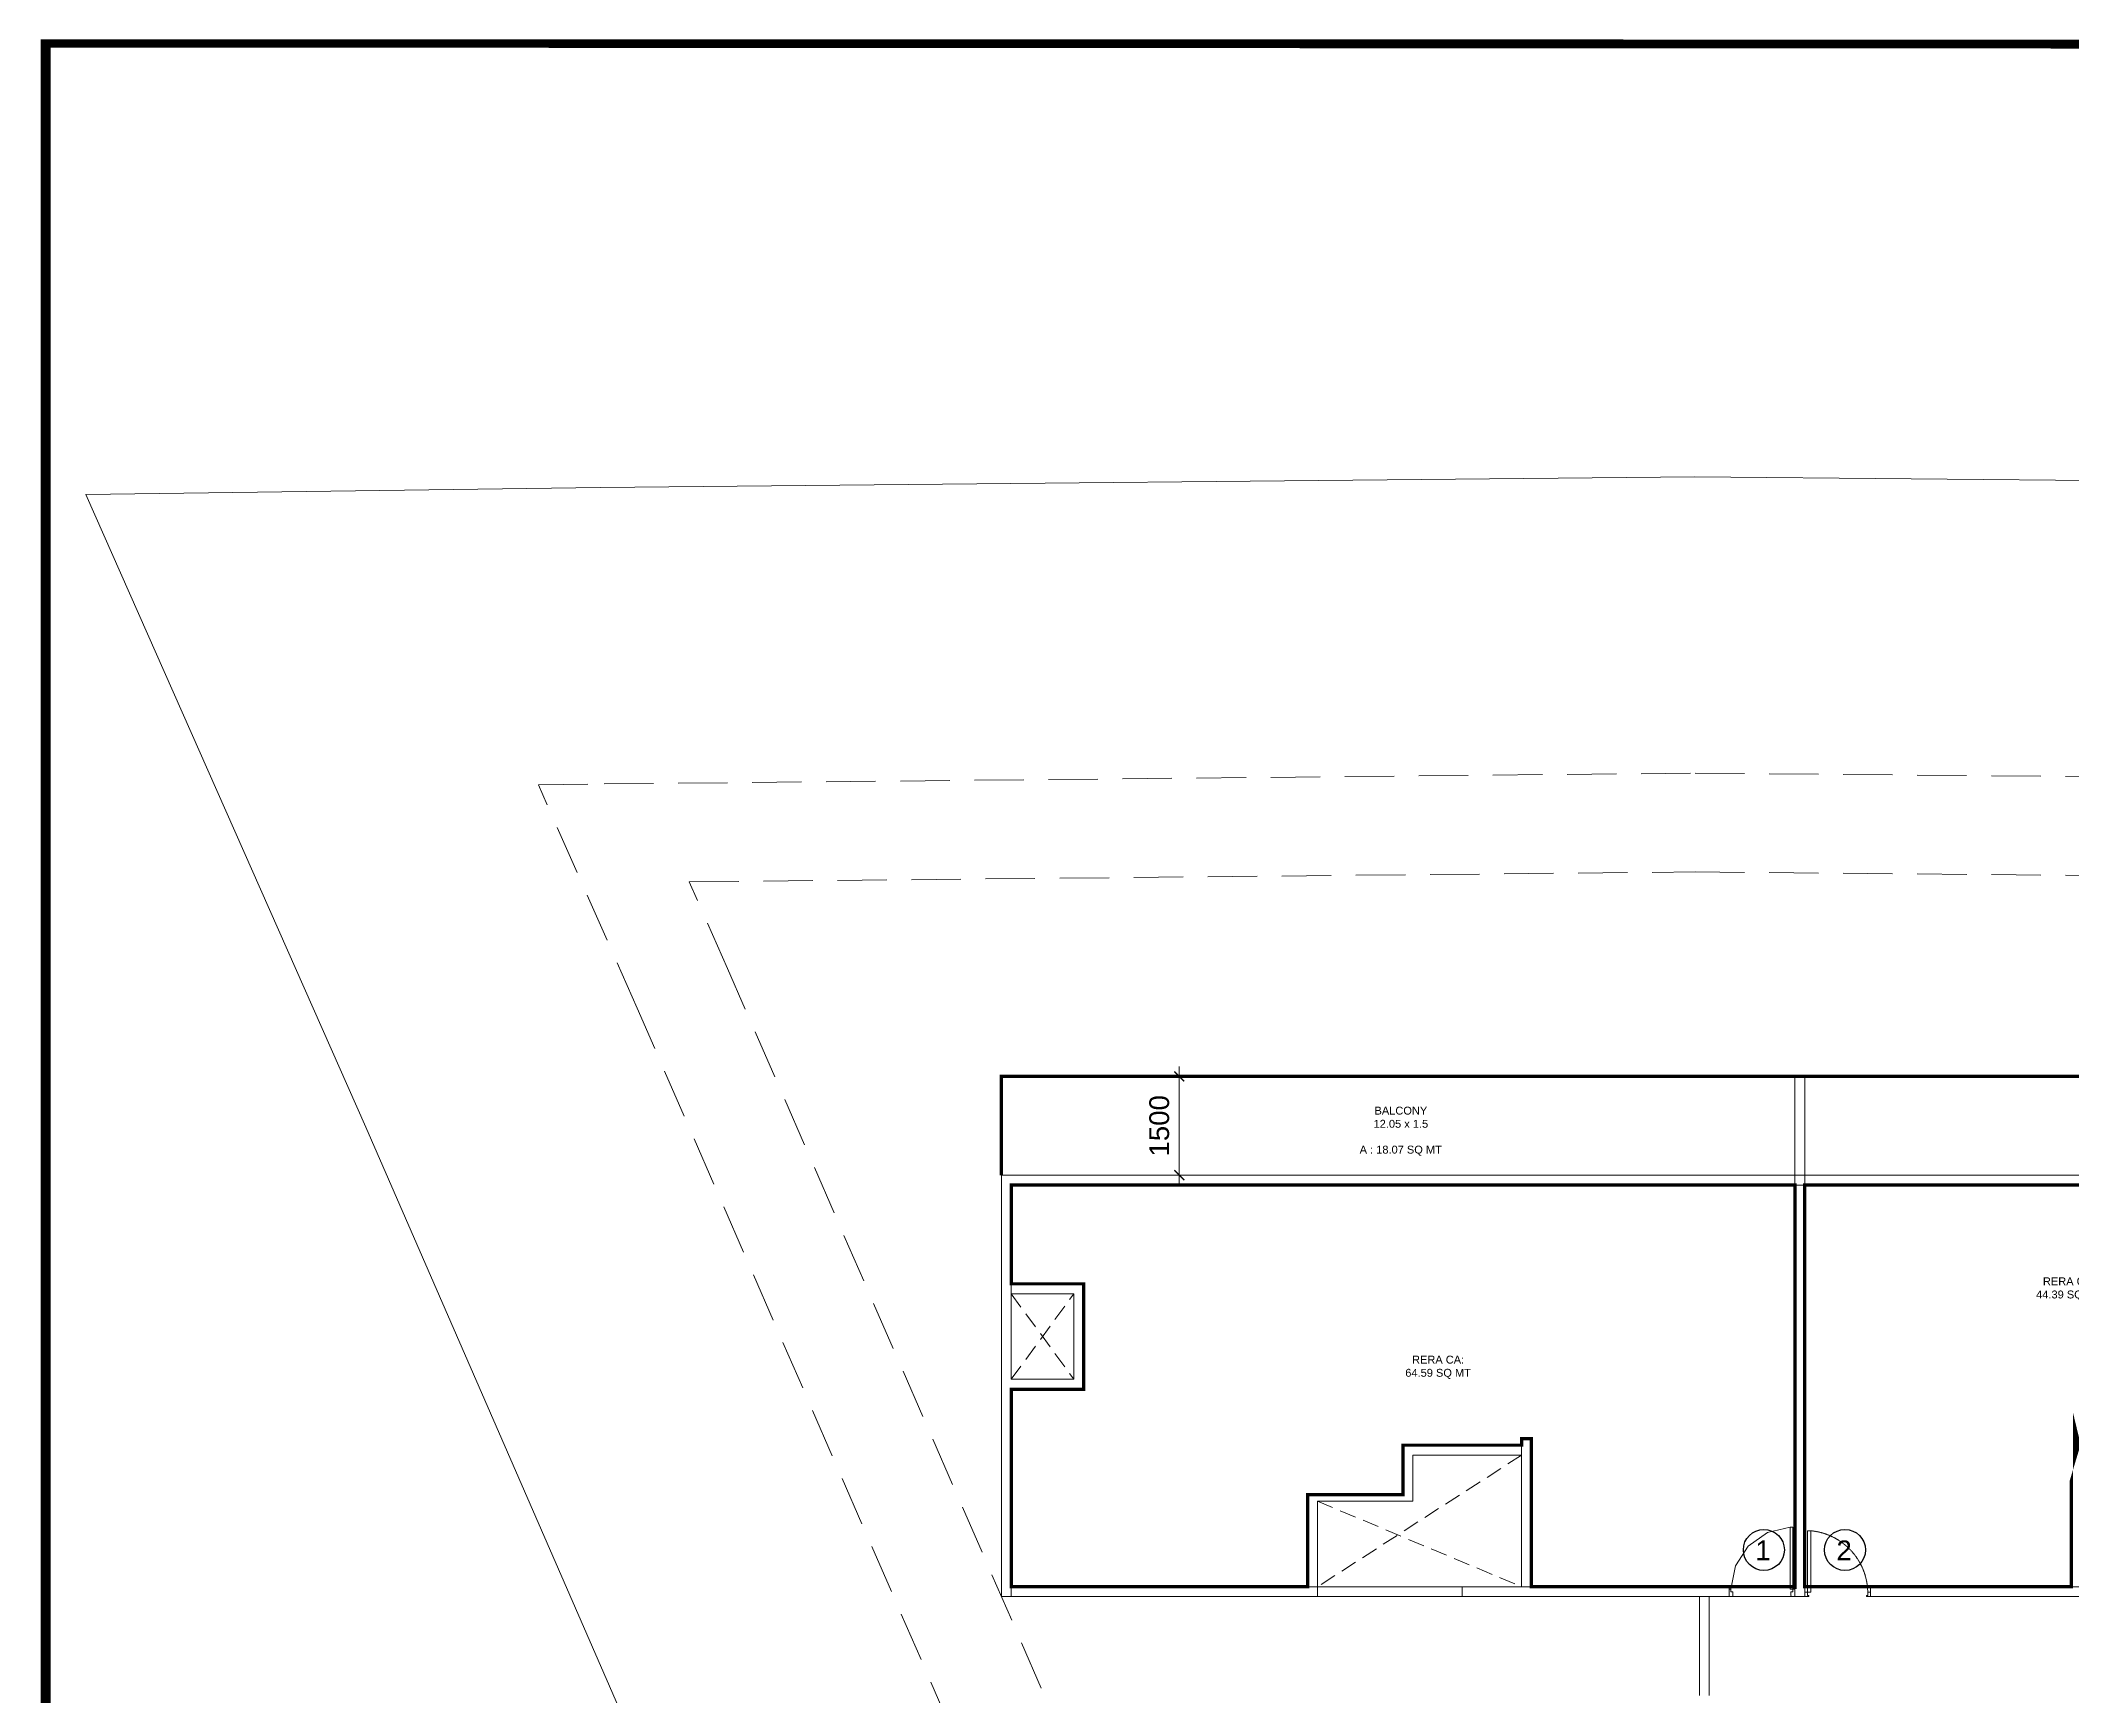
# Model space of a CAD drawing. Header units: inches. Extents: x 27644242 to 29761523, y -859349 to 216979.
# Drawn here: x 29018125 to 29048964, y -793793 to -768662 of the extents above; entities that cross this region are included whole.
import ezdxf

# ---------------------------------------------------------------- set-up
doc = ezdxf.new("R2010")
doc.units = ezdxf.units.IN
doc.header["$MEASUREMENT"] = 0
doc.header["$PDMODE"] = 35
for name, pattern in [('01-Xref Col Podium Lvl-1$0$HIDDEN', [0.375, 0.25, -0.125]), ('DASHED', [0.75, 0.5, -0.25]), ('DASHED2', [0.375, 0.25, -0.125]), ('HIDDEN', [0.375, 0.25, -0.125])]:
    doc.linetypes.add(name, pattern=pattern)
doc.layers.get('Defpoints').update_dxf_attribs({"color": 8})
for name, color, linetype, lineweight in [('AHC-A-DUCT', 14, 'HIDDEN', 5), ('DOOR', 4, 'Continuous', 0), ('DOORS', 1, 'Continuous', 9), ('ELEVATION', 40, 'Continuous', 13), ('RVA Site Boundary', 17, 'Continuous', 15), ('WALL', 7, 'Continuous', 20)]:
    doc.layers.add(name, color=color, linetype=linetype, lineweight=lineweight)
doc.layers.add('text', color=7, linetype='Continuous')
doc.styles.add('AMITS', font='arial.ttf')
doc.dimstyles.new('DIM 300', dxfattribs={"dimtxt": 300, "dimasz": 150, "dimexe": 150, "dimexo": 150, "dimgap": 150, "dimtad": 1, "dimdec": 0, "dimzin": 0, "dimdsep": 46, "dimtxsty": 'AMITS', "dimblk": 'ARCHTICK', "dimcen": 0, "dimdle": 150, "dimclrd": 4, "dimclre": 4, "dimclrt": 6, "dimadec": 0, "dimazin": 0, "dimtfac": 1, "dimtdec": 0, "dimtix": 1, "dimtmove": 1, "dimatfit": 3, "dimfxl": 1, "dimtolj": 1, "dimtzin": 0, "dimlwd": -1, "dimlwe": -1, "dimarcsym": 0})

# ---------------------------------------------------------------- blocks, each defined once
blk = doc.blocks.new('A$C6E20521E-flatten-1')
at = {"layer": 'DOORS', "color": 251}
for p, q in [((29.99998511001468, 114.999948151155), (29.99998812004924, 1054.34724392094)), ((69.99998815730214, 1054.347243792712), (29.99998812004924, 1054.34724392094)), ((69.99998515099287, 114.9999480229235), (69.99998815730214, 1054.347243792712)), ((29.99998511001468, 114.999948151155), (-1.486018300056458e-05, 114.9999482472631)), ((-1.52289867401123e-05, -5.174837497179396e-05), (-1.486018300056458e-05, 114.9999482472631)), ((-1.52289867401123e-05, 1.309672370553017e-10), (999.9999848119915, -8.322713256347924e-07)), ((29.99998498335481, 74.99994811210126), (29.99998511001468, 114.999948151155)), ((29.99998511001468, 114.999948151155), (69.99998515099287, 114.9999480229235)), ((59.99998500943184, 74.99994801599314), (29.99998498335481, 74.99994811210126)), ((59.99998481944203, 14.99994801600769), (59.99998500943184, 74.99994801599314)), ((939.9999848604202, 14.99994519597749), (939.9999850541353, 74.99994519622123)), ((939.9999850541353, 74.99994519622123), (969.999985024333, 74.99994509998214)), ((969.999985024333, 74.99994509998214), (969.9999851509929, 114.9999451390358)), ((969.9999851509929, 114.9999451390358), (999.9999851807952, 114.9999450429277)), ((999.9999848119915, -5.495270670508035e-05), (999.9999851807952, 114.9999450429277)), ((44.9999847561121, -5.189240619074553e-05), (-1.52289867401123e-05, -5.174837497179396e-05)), ((954.9999848268926, -5.480841355165467e-05), (999.9999848119915, -5.495270670508035e-05))]:
    blk.add_line(p, q, dxfattribs=at)
for points in [[(969.9999851472676, 114.999948151155), (902.2254921831191, 465.4605948492535), (708.6751662567258, 765.3844487101524), (417.2591673731804, 971.5221754296908), (69.99998823180795, 1054.148498605773)], [(44.9999847561121, -5.193668766878545e-05), (52.49998477846384, 2.009566990487656), (57.99036585539579, 7.499948049640807), (59.99998480454087, 14.99994806393443)], [(939.9999848753214, 14.99994514792343), (944.393383141607, 4.393343446809013), (954.9999848268926, -5.485269866767339e-05)]]:
    blk.add_lwpolyline(points, dxfattribs=at)
blk = doc.blocks.new('DOOR_750')
at = {"layer": 'DOOR'}
for points in [[(-70, 50), (-32.5, 50), (-32.5, 750), (-70, 750)], [(-750, 50), (-717.5, 50), (-717.5, 12.5), (-705, 12.5), (-705, 0), (-750, 0)], [(0, 50), (-32.5, 50), (-32.5, 12.5), (-45, 12.5), (-45, 0), (0, 0)]]:
    blk.add_lwpolyline(points, close=True, dxfattribs=at)
at = {"layer": 'DOOR', "linetype": 'DASHED', "ltscale": 10}
blk.add_arc((-2.421077079540668, 38.02074629857511), 715.1792562178572, 95.42209849767376, 179.0402507183887, dxfattribs=at)
blk = doc.blocks.new('_ARCHTICK')
at = {"color": 0, "linetype": 'ByBlock', "const_width": 0.15}
blk.add_lwpolyline([(-0.5, -0.5), (0.5, 0.5)], dxfattribs=at)
blk = doc.blocks.new('*D1636')
at = {"layer": 'Defpoints', "color": 0}
for p in [(29032715.09086296, -784392.7466781023), (29035416.79799946, -784392.7466781023), (29032715.09394362, -785892.7466778818)]:
    blk.add_point(p, dxfattribs=at)
at = {"layer": 'WALL', "color": 4, "ltscale": 500}
for p, q in [((29035416.79799946, -786042.7466778818), (29035416.79799946, -784242.7466781023)), ((29032865.09086296, -784392.7466781023), (29035566.79799946, -784392.7466781023)), ((29032865.09394362, -785892.7466778818), (29035566.79799946, -785892.7466778818))]:
    blk.add_line(p, q, dxfattribs=at)
at = {"layer": 'WALL', "color": 4, "linetype": 'ByBlock', "xscale": 150, "yscale": 150, "zscale": 150}
for p, rotation in [((29035416.79799946, -784392.7466781023), 90), ((29035416.79799946, -785892.7466778818), 270)]:
    blk.add_blockref('_ARCHTICK', p, dxfattribs=dict(at, rotation=rotation))
at = {"layer": 'WALL', "color": 6, "ltscale": 500, "insert": (29035113.62610314, -785142.746677992), "char_height": 300, "attachment_point": 5, "rotation": 90, "style": 'AMITS'}
blk.add_mtext('\\A1;1500', dxfattribs=at)

msp = doc.modelspace()

# ---------------------------------------------------------------- linework, layer by layer
at = {"layer": 'AHC-A-DUCT', "linetype": 'DASHED2', "ltscale": 1000}
for p, q in [((29032865.08886202, -788992.7389614031), (29033815.08825108, -787692.7390497338)), ((29032865.08886202, -787693.1989428378), (29033815.08822912, -788992.7390740088)), ((29032865.09212708, -787693.2065800847), (29033815.09149419, -788992.7467112557)), ((29032865.09212708, -788992.7467112557), (29033815.09149419, -787693.2065800847)), ((29040615.09166468, -790142.745793154), (29037515.09150623, -792142.7360903877)), ((29037515.09151835, -790842.7458130169), (29040615.09166468, -792142.7467141524))]:
    msp.add_line(p, q, dxfattribs=at)
at = {"layer": 'Defpoints', "linetype": 'Continuous', "const_width": 154.4264220221692}
msp.add_lwpolyline([(29126788.63103708, -768738.9174936479), (29126788.63103517, -842988.9174936181), (29018201.91444956, -842988.9174913084), (29018201.91445147, -768738.9174913457)], close=True, dxfattribs=at)
at = {"layer": 'Defpoints', "ltscale": 500}
for points in [[(29044765.0885106, -792142.7390343662, 50, 50, 0), (29040765.08839962, -792142.7390343662, 50, 50, 0), (29040765.08839962, -789892.7390352101, 50, 50, 0), (29040615.08839983, -789892.7390343626, 50, 50, 0), (29040615.08839939, -789992.7381558568, 50, 50, 0), (29038815.08823417, -789992.7381558568, 50, 50, 0), (29038815.08823417, -790742.7381757699, 50, 50, 0), (29037365.08825741, -790742.7381757699, 50, 50, 0), (29037365.08824575, -792142.7390987169, 50, 50, 0), (29032865.08733523, -792142.7390727298, 50, 50, 0), (29032865.08780547, -789142.7390557855, 50, 50, 0), (29033965.08818772, -789142.7390557854, 50, 50, 0), (29033965.08828929, -787542.7390093446, 50, 50, 0), (29032865.07852685, -787542.739090123, 50, 50, 0), (29032865.10398437, -786042.6025228559, 50, 50, 0), (29037465.10396106, -786042.6023141914, 50, 50, 0), (29037465.08387006, -786042.7463140101, 50, 50, 0), (29041165.09365126, -786042.7462321027, 50, 50, 0), (29041165.09365126, -786042.7462965135, 50, 50, 0), (29044765.09363794, -786042.7463515557, 50, 50, 0), (29044765.08835214, -792177.7390343708, 50, 50, 0)], [(29045115.10931578, -792142.7390343628, 50, 50, 0), (29048965.09221902, -792142.7390343618, 50, 50, 0), (29048965.09221901, -789892.7319543451, 50, 50, 0), (29049115.0922158, -789892.7461208191, 50, 50, 0), (29049115.0922158, -789992.7390375811, 50, 50, 0), (29050415.40742818, -789992.7532040551, 50, 50, 0), (29050415.19027317, -788542.767373747, 50, 50, 0), (29052215.10930934, -788542.7390407998, 50, 50, 0), (29052215.10930934, -789992.7018206279, 50, 50, 0), (29054615.10930934, -789992.7018206279, 50, 50, 0), (29054615.09114432, -786045.0381254676, 50, 50, 0), (29051315.1183994, -786042.651676431, 50, 50, 0), (29048315.1093125, -786042.7466712915, 50, 50, 0), (29044915.09173548, -786042.7466748846, 50, 50, 0), (29044915.09173548, -792142.7390375817, 50, 50, 0), (29046315.10979931, -792142.7390343625, 50, 50, 0)]]:
    msp.add_lwpolyline(points, format="xyseb", dxfattribs=at)
at = {"layer": 'ELEVATION', "ltscale": 500, "const_width": 50}
msp.add_lwpolyline([(29032715.09394362, -785892.7466778818), (29032715.09195859, -784392.7466781001), (29102964.9969364, -784392.6024007217), (29102964.9969364, -785892.6024007217)], dxfattribs=at)
at = {"layer": 'ELEVATION', "ltscale": 500}
for points in [[(29032715.09394362, -785892.7466778818), (29032715.09086296, -784392.7466781023), (29044765.09363884, -784392.7230521488), (29044765.09363764, -785892.7466255474)], [(29054615.08980047, -785892.7588863173), (29054615.09288113, -784392.7588865377), (29044915.08983188, -784392.7230521488), (29044915.08983308, -785892.7466255474)]]:
    msp.add_lwpolyline(points, dxfattribs=at)
at = {"layer": 'RVA Site Boundary', "ltscale": 500}
msp.add_lwpolyline([(29070926.88673306, -806558.0790860711), (29062954.88625605, -807283.7379662157), (29062672.0128856, -807343.770176678), (29062073.53557714, -807485.6444542943), (29043155.03225354, -812462.8526707019), (29041515.17908994, -812928.4490744602), (29041240.0281545, -813005.9562424503), (29040114.06174079, -813267.9137500396), (29039759.27871, -813349.5537597935), (29036145.90909832, -814365.1071168443), (29035804.52653361, -814512.9757885225), (29035449.61372738, -813690.9911105093), (29030513.30564168, -802258.4094998654), (29023062.88894054, -785163.4433705648), (29018811.64904003, -775553.6743643839), (29026628.91449986, -775451.0617905495), (29043246.83557211, -775286.3204930784), (29049817.31962652, -775345.4979163029), (29057284.08587065, -775323.4775452267), (29071606.37304736, -775328.7760536682)], dxfattribs=at)
at = {"layer": 'RVA Site Boundary', "color": 252, "linetype": '01-Xref Col Podium Lvl-1$0$HIDDEN', "ltscale": 3000}
for points in [[(29070594.56873168, -802069.7242284261), (29062281.46733917, -802826.4321418817), (29061685.77796498, -802952.8510756413), (29060981.90817757, -803119.70956169), (29041967.91298832, -808122.0404260275), (29040290.5754404, -808598.2796086164), (29040119.5269705, -808646.4621905498), (29039099.64471336, -808883.7390851902), (29038645.29075921, -808988.2916089306), (29038355.78710845, -809069.6578780925), (29034641.61055836, -800467.5557021138), (29027183.18452165, -783354.2121684686), (29025683.33639234, -779963.8614933051), (29026680.75071155, -779950.7690313689), (29043248.87604511, -779786.5213825656), (29049803.69069914, -779845.5576784804), (29057289.88898814, -779823.4800000205), (29071603.78070261, -779828.775402563)], [(29070483.79606456, -800573.6059425445), (29062056.99436688, -801340.6635337705), (29061357.03299144, -801489.2113752959), (29060618.03237772, -801664.3979308219), (29041572.20656658, -806675.1030111362), (29039882.37422384, -807154.8897866821), (29039746.02657584, -807193.2975065829), (29039231.18839635, -807313.0752589812), (29036017.71219725, -799870.6044362), (29028556.61638201, -782751.1351011024), (29027975.70439402, -781438.0052500096), (29043249.55620277, -781286.588345728), (29049799.14772335, -781345.5775992062), (29057291.8233604, -781323.4808182849), (29071602.91660601, -781328.7751855423)]]:
    msp.add_lwpolyline(points, dxfattribs=at)
at = {"layer": 'text', "color": 1, "ltscale": 500}
for centre in [(29044293.9865629, -791584.4522861168), (29045526.25072619, -791584.4522861168)]:
    msp.add_circle(centre, 311.4190134853125, dxfattribs=at)
at = {"layer": 'WALL', "transparency": 33554687}
for p, q in [((29032715.09394362, -785892.7466778818), (29032715.09394362, -792292.7391509903)), ((29032864.89012895, -786042.7465080636), (29032865.08778476, -788992.7390651492)), ((29032865.08778336, -789142.7390595687), (29032865.08775398, -792292.7391509903)), ((29037365.08825472, -790742.7381757699), (29037365.08824116, -792142.7391021069)), ((29037515.08825329, -790842.7381757699), (29037515.08823976, -792292.7391509901))]:
    msp.add_line(p, q, dxfattribs=at)
at = {"layer": 'WALL', "ltscale": 500}
for p, q in [((29032715.09394362, -785892.7466778818), (29054615.0898005, -785892.7466954202)), ((29032865.08886202, -787542.7390497338), (29033965.08824927, -787542.7390497338)), ((29033965.08822704, -789142.7390698271), (29033965.08824927, -787542.7390497338)), ((29033815.08824719, -787692.7390497338), (29032865.08886202, -787692.7390497338)), ((29033815.08822912, -788992.7390740088), (29033815.08824719, -787692.7390497338)), ((29033815.08822912, -788992.7390740088), (29032865.08778476, -788992.7390651492)), ((29033965.08822704, -789142.7390698271), (29032865.08778336, -789142.7390595687)), ((29040615.08839962, -789992.7381558568), (29038815.08823417, -789992.7381558568)), ((29038815.08823417, -790742.7381757699), (29038815.08823417, -789992.7381558568)), ((29040615.08839962, -792142.7390769053), (29040615.08839962, -789892.7390343626)), ((29040765.08839962, -789892.7390343626), (29040615.08839962, -789892.7390343626)), ((29040765.08839962, -792142.7390343662), (29040765.08839962, -789892.7390343626)), ((29040615.08839962, -790142.738155907), (29038965.08823417, -790142.738155861)), ((29038965.08823417, -790142.738155861), (29038965.08823417, -790842.7381757699)), ((29037365.08825472, -790742.7381757699), (29038815.08823417, -790742.7381757699)), ((29037515.08825329, -790842.7381757699), (29038965.08823417, -790842.7381757699)), ((29037515.08821496, -792142.7391021069), (29032865.08775538, -792142.738407942)), ((29043765.08839457, -792292.7391313387), (29043765.08839457, -792142.7390259893)), ((29043765.08839461, -792292.7390343662), (29043765.08839461, -792142.7390769053)), ((29045965.09222223, -792142.7390343625), (29046065.09221901, -792142.7390343625)), ((29037515.08821263, -792292.7391509901), (29032715.08775398, -792292.7391509903)), ((29043315.09150749, -792292.7198507804), (29043315.09150749, -793792.7092220716)), ((29043465.09150749, -792292.719947753), (29043465.09150749, -793792.7092220716)), ((29044915.08838254, -792292.7390343662), (29044765.08839461, -792292.7389826179))]:
    msp.add_line(p, q, dxfattribs=at)
at = {"layer": 'WALL'}
for p, q in [((29032865.1039834, -786042.7464937349), (29054615.0898005, -786041.9491691162, 1.271842192034771e-05)), ((29044765.09363764, -785892.7466850897), (29044765.08838755, -792292.7390343662)), ((29044915.08838254, -792292.7390343662), (29044915.09363263, -785892.7466855785))]:
    msp.add_line(p, q, dxfattribs=at)
at = {"layer": 'WALL', "ltscale": 500}
for points in [[(29044765.09173524, -792292.7390343662), (29044915.09173548, -792292.7390343662), (29044915.09173548, -785892.7466781001), (29044765.09173524, -785892.7466781001)], [(29037515.09150553, -792292.7361648569), (29039715.09150842, -792292.7466716132), (29039715.09150842, -792142.7465971438), (29037515.09150553, -792142.7360903877)], [(29037515.09150553, -792292.7361648569), (29039715.09150842, -792292.7466716133), (29039715.09150842, -792142.7465971438), (29037515.09150553, -792142.7360903877)], [(29045915.09221865, -792292.7390343662), (29049115.09221902, -792292.7390343661), (29049115.09221902, -792142.7390343624), (29045915.09221865, -792142.7390343625)]]:
    msp.add_lwpolyline(points, close=True, dxfattribs=at)
msp.add_lwpolyline([(29043765.08839461, -792142.7390769053), (29039715.08824335, -792142.7390769053), (29039715.08824335, -792292.7390343662), (29043765.08839461, -792292.7390343662)], dxfattribs=at)

# ---------------------------------------------------------------- block references
at = {"layer": 'DOOR', "xscale": -1.333333977559269, "yscale": 1.333333977559269, "zscale": 1.333333977559269}
msp.add_blockref('DOOR_750', (29044915.09173548, -792292.7390343662), dxfattribs=at)
at = {"layer": 'WALL', "ltscale": 500, "xscale": -1}
msp.add_blockref('A$C6E20521E-flatten-1', (29044765.08837938, -792292.738982618), dxfattribs=at)

# ---------------------------------------------------------------- texts
at = {"layer": 'text', "ltscale": 100, "char_height": 120, "width": 1715.234679162502, "style": 'AMITS'}
for s, insert, attachment_point in [('\\pxqc;BALCONY\\P12.05 x 1.5', (29039639.49844861, -784851.9714167143), 3), ('\\pxqc;A : 18.07 SQ MT', (29039637.67739522, -785444.3441573713), 3), ('\\pxqc;RERA CA: \\P44.39 SQ MT', (29048070.10834595, -787444.1365661133), 1), ('\\pxqc;RERA CA: \\P64.59 SQ MT', (29038489.44878282, -788633.6381582967), 1)]:
    msp.add_mtext(s, dxfattribs=dict(at, insert=insert, attachment_point=attachment_point))
at = {"layer": 'text', "color": 1, "ltscale": 100, "char_height": 300, "width": 744.9060423374176, "attachment_point": 1, "style": 'AMITS'}
for s, insert in [('\\pxqc;1', (29043908.05441132, -791440.0128648139)), ('\\pxqc;2', (29045140.31857461, -791440.0128648139))]:
    msp.add_mtext(s, dxfattribs=dict(at, insert=insert))

# ---------------------------------------------------------------- dimensions: what is measured, and where the dimension line sits
at = {"layer": 'WALL', "ltscale": 500}
dim = msp.add_linear_dim(base=(29035416.79799946, -784392.7466781023), p1=(29032715.09394362, -785892.7466778818), p2=(29032715.09086296, -784392.7466781023), angle=90, dimstyle='DIM 300', override={"dimpost": '\\X'}, dxfattribs=at)
dim.commit()
dim.dimension.update_dxf_attribs({"geometry": '*D1636', "text_midpoint": (29035113.62610314, -785142.746677992)})

doc.saveas('drawing.dxf')
